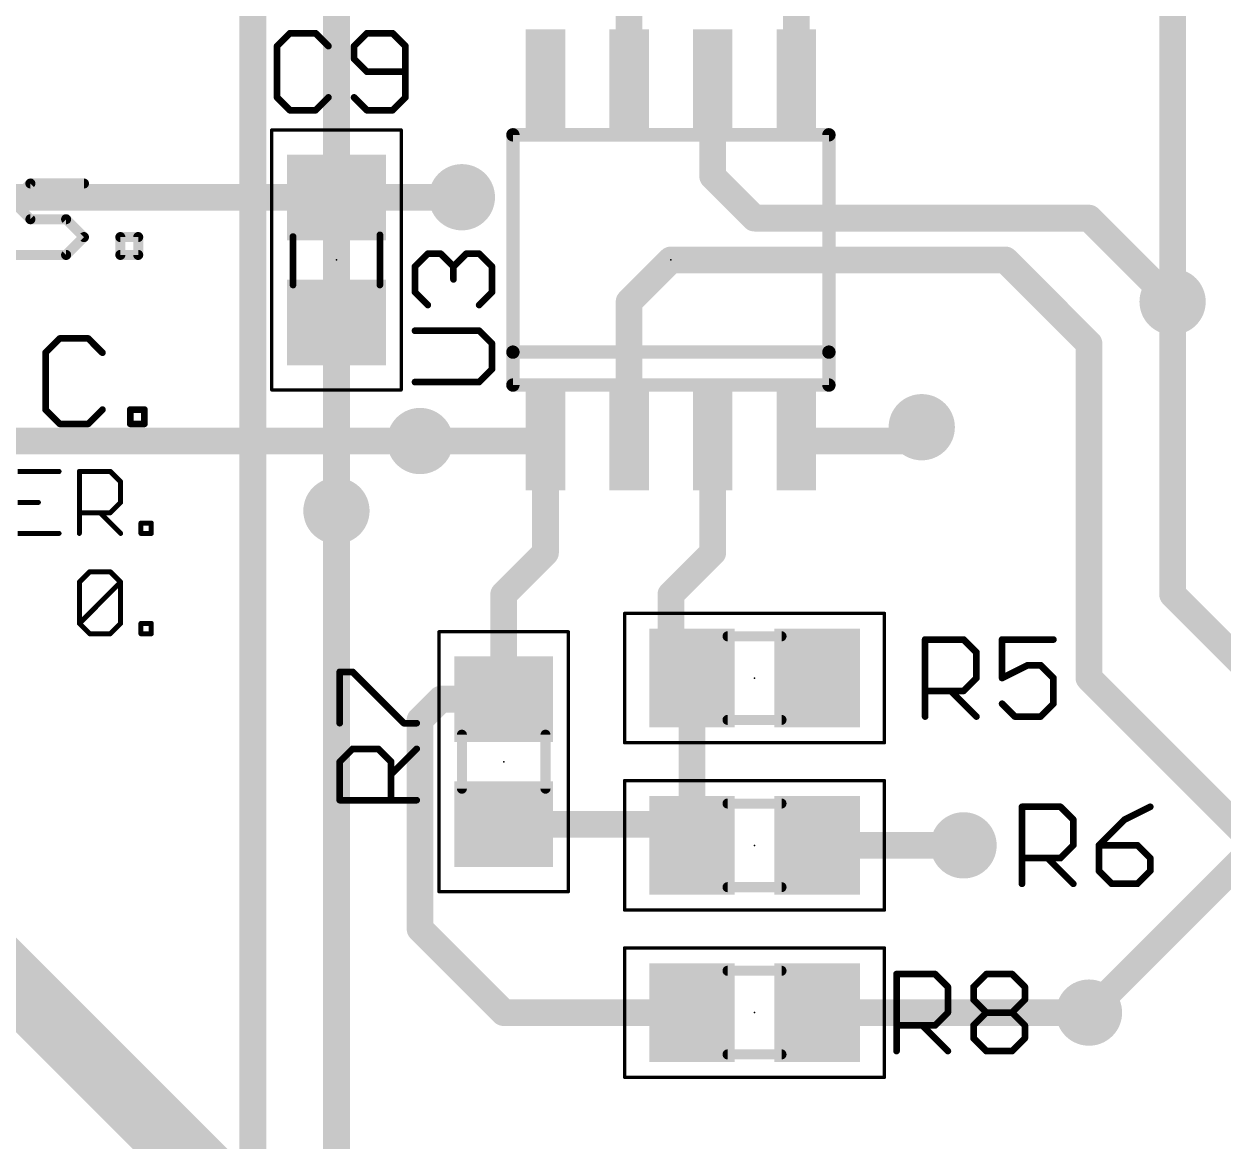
# Model space of a CAD drawing. Extents: x -0.01 to 2.71, y -0.01 to 2.3.
# Drawn here: x 1.613 to 2.33, y 0.523 to 1.191 of the extents above; entities that cross this region are included whole.
import ezdxf

# ---------------------------------------------------------------- set-up
doc = ezdxf.new("R2010")
doc.units = 0
for name, color, linetype in [('1', 22, 'CONTINUOUS'), ('16', 175, 'CONTINUOUS'), ('18', 82, 'CONTINUOUS'), ('21', 253, 'CONTINUOUS'), ('23', 7, 'CONTINUOUS'), ('25', 253, 'CONTINUOUS'), ('39', 22, 'CONTINUOUS'), ('51', 253, 'CONTINUOUS')]:
    doc.layers.add(name, color=color, linetype=linetype)

# ---------------------------------------------------------------- blocks, each defined once
blk = doc.blocks.new('RECT')
blk.add_solid([(-0.5, -0.5), (0.5, -0.5), (-0.5, 0.5), (0.5, 0.5)])
blk = doc.blocks.new('ROUNDV')
at = {"const_width": 0.5}
blk.add_lwpolyline([(0, -0.25, 1), (0, 0.25, 1), (0, -0.25)], format="xyb", dxfattribs=at)

msp = doc.modelspace()

# ---------------------------------------------------------------- linework, layer by layer
at = {"layer": '1', "const_width": 0.016}
for points in [[(1.75, 0.5), (1.75, 2.25)], [(1.8, 2.25), (1.8, 0.5)], [(1.975, 1.225), (1.975, 1.158268)], [(2.075, 1.225), (2.075, 1.158268)], [(2.025, 1.1), (2.025, 1.158268)], [(2.05, 1.075), (2.025, 1.1)], [(2.25, 1.075), (2.05, 1.075)], [(2.3, 1.025), (2.25, 1.075)], [(2, 1.05), (1.975, 1.025)], [(2.2, 1.05), (2, 1.05)], [(2.25, 1), (2.2, 1.05)], [(1.975, 1.025), (1.975, 0.941732)], [(2.3, 0.85), (2.3, 1.025)], [(1.8, 0.9), (1.8, 1.012598)], [(2.25, 0.8), (2.25, 1)], [(1.925, 0.941732), (1.925, 0.95)], [(2.15, 0.95), (2.141732, 0.941732)], [(1.85, 0.941732), (1.925, 0.941732)], [(1.925, 0.875), (1.925, 0.941732)], [(2.025, 0.875), (2.025, 0.941732)], [(2.141732, 0.941732), (2.075, 0.941732)], [(1.9, 0.85), (1.925, 0.875)], [(2, 0.85), (2.025, 0.875)], [(1.9, 0.787402), (1.9, 0.85)], [(2, 0.812598), (2, 0.85)], [(2.35, 0.8), (2.3, 0.85)], [(2.012598, 0.8), (2, 0.812598)], [(2.012598, 0.8), (2.012598, 0.7)], [(2.35, 0.7), (2.25, 0.8)], [(1.85, 0.775), (1.862402, 0.787402)], [(1.862402, 0.787402), (1.9, 0.787402)], [(1.85, 0.65), (1.85, 0.775)], [(2, 0.712598), (1.9, 0.712598)], [(2.012598, 0.7), (2, 0.712598)], [(2.175, 0.7), (2.087402, 0.7)], [(1.9, 0.6), (1.85, 0.65)], [(2.012598, 0.6), (1.9, 0.6)], [(2.087402, 0.6), (2.25, 0.6)]]:
    msp.add_lwpolyline(points, dxfattribs=at)
at = {"layer": '1', "const_width": 0.008}
for points in [[(1.971, 1.158268, 1), (1.979, 1.158268)], [(2.029, 1.158268, 1), (2.021, 1.158268)], [(2.071, 1.158268, 1), (2.079, 1.158268)], [(2.027828, 1.102828, 1), (2.022172, 1.097172)], [(2.021, 1.1, 1), (2.029, 1.1)], [(2.05, 1.079, 1), (2.05, 1.071)], [(2.252828, 1.077828, 1), (2.247172, 1.072172)], [(2.25, 1.071, 1), (2.25, 1.079)], [(2.047172, 1.072172, 1), (2.052828, 1.077828)], [(2, 1.054, 1), (2, 1.046)], [(2.002828, 1.047172, 1), (1.997172, 1.052828)], [(2.202828, 1.052828, 1), (2.197172, 1.047172)], [(2.2, 1.046, 1), (2.2, 1.054)], [(1.979, 1.025, 1), (1.971, 1.025)], [(2.304, 1.025, 1), (2.296, 1.025)], [(1.972172, 1.027828, 1), (1.977828, 1.022172)], [(2.297172, 1.022172, 1), (2.302828, 1.027828)], [(1.804, 1.012598, 1), (1.796, 1.012598)], [(2.254, 1, 1), (2.246, 1)], [(2.247172, 0.997172, 1), (2.252828, 1.002828)], [(1.929, 0.95, 1), (1.921, 0.95)], [(2.152828, 0.947172, 1), (2.147172, 0.952828)], [(1.85, 0.945732, 1), (1.85, 0.937732)], [(1.929, 0.941732, 1), (1.921, 0.941732)], [(1.925, 0.937732, 1), (1.925, 0.945732)], [(2.029, 0.941732, 1), (2.021, 0.941732)], [(2.075, 0.945732, 1), (2.075, 0.937732)], [(2.138904, 0.944561, 1), (2.144561, 0.938904)], [(2.141732, 0.937732, 1), (2.141732, 0.945732)], [(1.921, 0.941732, 1), (1.929, 0.941732)], [(1.971, 0.941732, 1), (1.979, 0.941732)], [(1.796, 0.9, 1), (1.804, 0.9)], [(1.927828, 0.872172, 1), (1.922172, 0.877828)], [(2.027828, 0.872172, 1), (2.022172, 0.877828)], [(1.921, 0.875, 1), (1.929, 0.875)], [(2.021, 0.875, 1), (2.029, 0.875)], [(1.904, 0.85, 1), (1.896, 0.85)], [(1.897172, 0.852828, 1), (1.902828, 0.847172)], [(2.004, 0.85, 1), (1.996, 0.85)], [(1.997172, 0.852828, 1), (2.002828, 0.847172)], [(2.296, 0.85, 1), (2.304, 0.85)], [(2.302828, 0.852828, 1), (2.297172, 0.847172)], [(2.002828, 0.815427, 1), (1.997172, 0.80977)], [(1.996, 0.812598, 1), (2.004, 0.812598)], [(2.016598, 0.8, 1), (2.008598, 0.8)], [(2.00977, 0.797172, 1), (2.015427, 0.802828)], [(2.246, 0.8, 1), (2.254, 0.8)], [(2.252828, 0.802828, 1), (2.247172, 0.797172)], [(1.862402, 0.791402, 1), (1.862402, 0.783402)], [(1.86523, 0.784573, 1), (1.859573, 0.79023)], [(1.896, 0.787402, 1), (1.904, 0.787402)], [(1.9, 0.783402, 1), (1.9, 0.791402)], [(1.854, 0.775, 1), (1.846, 0.775)], [(1.847172, 0.777828, 1), (1.852828, 0.772172)], [(1.9, 0.716598, 1), (1.9, 0.708598)], [(2.002828, 0.715427, 1), (1.997172, 0.70977)], [(2, 0.708598, 1), (2, 0.716598)], [(2.008598, 0.7, 1), (2.016598, 0.7)], [(2.00977, 0.697172, 1), (2.015427, 0.702828)], [(2.087402, 0.704, 1), (2.087402, 0.696)], [(2.175, 0.696, 1), (2.175, 0.704)], [(1.846, 0.65, 1), (1.854, 0.65)], [(1.852828, 0.652828, 1), (1.847172, 0.647172)], [(1.9, 0.604, 1), (1.9, 0.596)], [(1.897172, 0.597172, 1), (1.902828, 0.602828)], [(2.012598, 0.596, 1), (2.012598, 0.604)], [(2.087402, 0.604, 1), (2.087402, 0.596)], [(2.25, 0.596, 1), (2.25, 0.604)]]:
    msp.add_lwpolyline(points, format="xyb", dxfattribs=at)
at = {"layer": '16'}
for points, const_width in [([(2.3, 1.45), (2.3, 1.025)], 0.016), ([(0.6, 1.0875), (1.875, 1.0875)], 0.016), ([(0.658268, 0.941732), (1.85, 0.941732)], 0.016), ([(1.5, 0.725), (1.775, 0.45)], 0.04), ([(2.25, 0.6), (2.35, 0.7)], 0.016)]:
    msp.add_lwpolyline(points, dxfattribs=dict(at, const_width=const_width))
at = {"layer": '16', "const_width": 0.008}
for points in [[(1.875, 1.0835, 1), (1.875, 1.0915)], [(2.296, 1.025, 1), (2.304, 1.025)], [(1.85, 0.937732, 1), (1.85, 0.945732)], [(2.247172, 0.602828, 1), (2.252828, 0.597172)]]:
    msp.add_lwpolyline(points, format="xyb", dxfattribs=at)
at = {"layer": '21', "const_width": 0.008}
for points in [[(1.905512, 0.994882), (1.905512, 1.124803)], [(2.094488, 1.124803), (2.094488, 0.994882)], [(1.905512, 0.975197), (1.905512, 0.994882)], [(2.094488, 0.994882), (1.905512, 0.994882)], [(2.094488, 0.994882), (2.094488, 0.975197)]]:
    msp.add_lwpolyline(points, dxfattribs=at)
at = {"layer": '21', "const_width": 0.004}
for points in [[(1.907512, 1.124803, 1), (1.903512, 1.124803)], [(2.096488, 1.124803, 1), (2.092488, 1.124803)], [(1.907512, 0.994882, 1), (1.903512, 0.994882)], [(1.905512, 0.996882, 1), (1.905512, 0.992882)], [(1.903512, 0.994882, 1), (1.907512, 0.994882)], [(2.096488, 0.994882, 1), (2.092488, 0.994882)], [(2.092488, 0.994882, 1), (2.096488, 0.994882)], [(2.094488, 0.992882, 1), (2.094488, 0.996882)], [(1.903512, 0.975197, 1), (1.907512, 0.975197)], [(2.092488, 0.975197, 1), (2.096488, 0.975197)]]:
    msp.add_lwpolyline(points, format="xyb", dxfattribs=at)
at = {"layer": '23'}
for p in [(1.8, 1.05), (2, 1.05), (2.05, 0.8), (1.9, 0.75), (2.05, 0.7), (2.05, 0.6)]:
    msp.add_point(p, dxfattribs=at)
at = {"layer": '25', "const_width": 0.004}
for points in [[(1.772173, 1.185539), (1.7645, 1.177866)], [(1.78752, 1.185539), (1.772173, 1.185539)], [(1.795193, 1.177866), (1.78752, 1.185539)], [(1.818212, 1.185539), (1.810539, 1.177866)], [(1.833559, 1.185539), (1.818212, 1.185539)], [(1.841232, 1.177866), (1.833559, 1.185539)], [(1.7645, 1.177866), (1.7645, 1.147173)], [(1.810539, 1.177866), (1.810539, 1.170193)], [(1.841232, 1.147173), (1.841232, 1.177866)], [(1.810539, 1.170193), (1.818212, 1.16252)], [(1.818212, 1.16252), (1.841232, 1.16252)], [(1.7645, 1.147173), (1.772173, 1.1395)], [(1.78752, 1.1395), (1.795193, 1.147173)], [(1.810539, 1.147173), (1.818212, 1.1395)], [(1.833559, 1.1395), (1.841232, 1.147173)], [(1.772173, 1.1395), (1.78752, 1.1395)], [(1.818212, 1.1395), (1.833559, 1.1395)], [(1.846961, 1.046059), (1.854634, 1.053732)], [(1.854634, 1.053732), (1.862307, 1.053732)], [(1.862307, 1.053732), (1.86998, 1.046059)], [(1.86998, 1.046059), (1.877654, 1.053732)], [(1.877654, 1.053732), (1.885327, 1.053732)], [(1.885327, 1.053732), (1.893, 1.046059)], [(1.846961, 1.030712), (1.846961, 1.046059)], [(1.86998, 1.046059), (1.86998, 1.038386)], [(1.893, 1.046059), (1.893, 1.030712)], [(1.854634, 1.023039), (1.846961, 1.030712)], [(1.893, 1.030712), (1.885327, 1.023039)], [(1.885327, 1.007693), (1.846961, 1.007693)], [(1.893, 1.00002), (1.885327, 1.007693)], [(1.893, 0.984673), (1.893, 1.00002)], [(1.885327, 0.977), (1.893, 0.984673)], [(1.846961, 0.977), (1.885327, 0.977)], [(2.152, 0.777), (2.152, 0.823039)], [(2.152, 0.823039), (2.17502, 0.823039)], [(2.17502, 0.823039), (2.182693, 0.815366)], [(2.228732, 0.823039), (2.198039, 0.823039)], [(2.198039, 0.823039), (2.198039, 0.80002)], [(2.182693, 0.815366), (2.182693, 0.80002)], [(1.801961, 0.773039), (1.801961, 0.803732)], [(1.801961, 0.803732), (1.809634, 0.803732)], [(1.809634, 0.803732), (1.840327, 0.773039)], [(2.198039, 0.80002), (2.213386, 0.807693)], [(2.213386, 0.807693), (2.221059, 0.807693)], [(2.221059, 0.807693), (2.228732, 0.80002)], [(2.182693, 0.80002), (2.17502, 0.792346)], [(2.228732, 0.80002), (2.228732, 0.784673)], [(2.17502, 0.792346), (2.152, 0.792346)], [(2.167346, 0.792346), (2.182693, 0.777)], [(2.205712, 0.777), (2.198039, 0.784673)], [(2.228732, 0.784673), (2.221059, 0.777)], [(1.840327, 0.773039), (1.848, 0.773039)], [(2.221059, 0.777), (2.205712, 0.777)], [(1.801961, 0.75002), (1.809634, 0.757693)], [(1.809634, 0.757693), (1.82498, 0.757693)], [(1.82498, 0.757693), (1.832654, 0.75002)], [(1.832654, 0.742346), (1.848, 0.757693)], [(1.801961, 0.727), (1.801961, 0.75002)], [(1.832654, 0.75002), (1.832654, 0.727)], [(1.848, 0.727), (1.801961, 0.727)], [(2.209921, 0.677), (2.209921, 0.723039)], [(2.209921, 0.723039), (2.232941, 0.723039)], [(2.232941, 0.723039), (2.240614, 0.715366)], [(2.286653, 0.723039), (2.271307, 0.715366)], [(2.240614, 0.715366), (2.240614, 0.70002)], [(2.271307, 0.715366), (2.255961, 0.70002)], [(2.240614, 0.70002), (2.232941, 0.692346)], [(2.255961, 0.70002), (2.255961, 0.684673)], [(2.27898, 0.70002), (2.255961, 0.70002)], [(2.286653, 0.692346), (2.27898, 0.70002)], [(2.232941, 0.692346), (2.209921, 0.692346)], [(2.225268, 0.692346), (2.240614, 0.677)], [(2.286653, 0.684673), (2.286653, 0.692346)], [(2.255961, 0.684673), (2.263634, 0.677)], [(2.27898, 0.677), (2.286653, 0.684673)], [(2.263634, 0.677), (2.27898, 0.677)], [(2.134921, 0.577), (2.134921, 0.623039)], [(2.134921, 0.623039), (2.157941, 0.623039)], [(2.157941, 0.623039), (2.165614, 0.615366)], [(2.180961, 0.615366), (2.188634, 0.623039)], [(2.188634, 0.623039), (2.20398, 0.623039)], [(2.20398, 0.623039), (2.211653, 0.615366)], [(2.165614, 0.615366), (2.165614, 0.60002)], [(2.180961, 0.607693), (2.180961, 0.615366)], [(2.211653, 0.615366), (2.211653, 0.607693)], [(2.188634, 0.60002), (2.180961, 0.607693)], [(2.211653, 0.607693), (2.20398, 0.60002)], [(2.165614, 0.60002), (2.157941, 0.592346)], [(2.180961, 0.592346), (2.188634, 0.60002)], [(2.188634, 0.60002), (2.20398, 0.60002)], [(2.20398, 0.60002), (2.211653, 0.592346)], [(2.157941, 0.592346), (2.134921, 0.592346)], [(2.150268, 0.592346), (2.165614, 0.577)], [(2.180961, 0.584673), (2.180961, 0.592346)], [(2.211653, 0.592346), (2.211653, 0.584673)], [(2.188634, 0.577), (2.180961, 0.584673)], [(2.211653, 0.584673), (2.20398, 0.577)], [(2.20398, 0.577), (2.188634, 0.577)]]:
    msp.add_lwpolyline(points, dxfattribs=at)
at = {"layer": '25', "const_width": 0.002}
for points in [[(1.772173, 1.186539, 1), (1.772173, 1.184539)], [(1.77288, 1.184832, 1), (1.771466, 1.186246)], [(1.788227, 1.186246, 1), (1.786812, 1.184832)], [(1.78752, 1.184539, 1), (1.78752, 1.186539)], [(1.818212, 1.186539, 1), (1.818212, 1.184539)], [(1.818919, 1.184832, 1), (1.817505, 1.186246)], [(1.834266, 1.186246, 1), (1.832852, 1.184832)], [(1.833559, 1.184539, 1), (1.833559, 1.186539)], [(1.7655, 1.177866, 1), (1.7635, 1.177866)], [(1.763793, 1.178573, 1), (1.765207, 1.177159)], [(1.794486, 1.177159, 1), (1.7959, 1.178573)], [(1.811539, 1.177866, 1), (1.809539, 1.177866)], [(1.809832, 1.178573, 1), (1.811246, 1.177159)], [(1.842232, 1.177866, 1), (1.840232, 1.177866)], [(1.840525, 1.177159, 1), (1.841939, 1.178573)], [(1.811246, 1.1709, 1), (1.809832, 1.169486)], [(1.809539, 1.170193, 1), (1.811539, 1.170193)], [(1.818212, 1.16352, 1), (1.818212, 1.16152)], [(1.817505, 1.161812, 1), (1.818919, 1.163227)], [(1.841232, 1.16152, 1), (1.841232, 1.16352)], [(1.765207, 1.14788, 1), (1.763793, 1.146466)], [(1.7635, 1.147173, 1), (1.7655, 1.147173)], [(1.7959, 1.146466, 1), (1.794486, 1.14788)], [(1.811246, 1.14788, 1), (1.809832, 1.146466)], [(1.840232, 1.147173, 1), (1.842232, 1.147173)], [(1.841939, 1.146466, 1), (1.840525, 1.14788)], [(1.772173, 1.1405, 1), (1.772173, 1.1385)], [(1.771466, 1.138793, 1), (1.77288, 1.140207)], [(1.786812, 1.140207, 1), (1.788227, 1.138793)], [(1.78752, 1.1385, 1), (1.78752, 1.1405)], [(1.818212, 1.1405, 1), (1.818212, 1.1385)], [(1.817505, 1.138793, 1), (1.818919, 1.140207)], [(1.832852, 1.140207, 1), (1.834266, 1.138793)], [(1.833559, 1.1385, 1), (1.833559, 1.1405)], [(1.854634, 1.054732, 1), (1.854634, 1.052732)], [(1.855341, 1.053025, 1), (1.853927, 1.054439)], [(1.863014, 1.054439, 1), (1.8616, 1.053025)], [(1.862307, 1.052732, 1), (1.862307, 1.054732)], [(1.877654, 1.054732, 1), (1.877654, 1.052732)], [(1.878361, 1.053025, 1), (1.876947, 1.054439)], [(1.886034, 1.054439, 1), (1.88462, 1.053025)], [(1.885327, 1.052732, 1), (1.885327, 1.054732)], [(1.847961, 1.046059, 1), (1.845961, 1.046059)], [(1.846254, 1.046766, 1), (1.847668, 1.045352)], [(1.87098, 1.046059, 1), (1.86898, 1.046059)], [(1.869273, 1.046766, 1), (1.870688, 1.045352)], [(1.869273, 1.045352, 1), (1.870688, 1.046766)], [(1.894, 1.046059, 1), (1.892, 1.046059)], [(1.892293, 1.045352, 1), (1.893707, 1.046766)], [(1.847668, 1.031419, 1), (1.846254, 1.030005)], [(1.86898, 1.038386, 1), (1.87098, 1.038386)], [(1.893707, 1.030005, 1), (1.892293, 1.031419)], [(1.845961, 1.030712, 1), (1.847961, 1.030712)], [(1.892, 1.030712, 1), (1.894, 1.030712)], [(1.853927, 1.022332, 1), (1.855341, 1.023746)], [(1.88462, 1.023746, 1), (1.886034, 1.022332)], [(1.846961, 1.008693, 1), (1.846961, 1.006693)], [(1.886034, 1.0084, 1), (1.88462, 1.006986)], [(1.885327, 1.006693, 1), (1.885327, 1.008693)], [(1.894, 1.00002, 1), (1.892, 1.00002)], [(1.892293, 0.999312, 1), (1.893707, 1.000727)], [(1.892, 0.984673, 1), (1.894, 0.984673)], [(1.893707, 0.983966, 1), (1.892293, 0.98538)], [(1.846961, 0.978, 1), (1.846961, 0.976)], [(1.88462, 0.977707, 1), (1.886034, 0.976293)], [(1.885327, 0.976, 1), (1.885327, 0.978)], [(2.153, 0.823039, 1), (2.151, 0.823039)], [(2.152, 0.824039, 1), (2.152, 0.822039)], [(2.175727, 0.823746, 1), (2.174312, 0.822332)], [(2.17502, 0.822039, 1), (2.17502, 0.824039)], [(2.198039, 0.824039, 1), (2.198039, 0.822039)], [(2.199039, 0.823039, 1), (2.197039, 0.823039)], [(2.228732, 0.822039, 1), (2.228732, 0.824039)], [(2.183693, 0.815366, 1), (2.181693, 0.815366)], [(2.181986, 0.814659, 1), (2.1834, 0.816073)], [(1.802961, 0.803732, 1), (1.800961, 0.803732)], [(1.801961, 0.804732, 1), (1.801961, 0.802732)], [(1.810341, 0.804439, 1), (1.808927, 0.803025)], [(1.809634, 0.802732, 1), (1.809634, 0.804732)], [(2.213386, 0.808693, 1), (2.213386, 0.806693)], [(2.213833, 0.806798, 1), (2.212938, 0.808587)], [(2.221766, 0.8084, 1), (2.220352, 0.806986)], [(2.221059, 0.806693, 1), (2.221059, 0.808693)], [(2.181693, 0.80002, 1), (2.183693, 0.80002)], [(2.1834, 0.799312, 1), (2.181986, 0.800727)], [(2.197592, 0.800914, 1), (2.198486, 0.799125)], [(2.197039, 0.80002, 1), (2.199039, 0.80002)], [(2.229732, 0.80002, 1), (2.227732, 0.80002)], [(2.228025, 0.799312, 1), (2.229439, 0.800727)], [(2.152, 0.793346, 1), (2.152, 0.791346)], [(2.168053, 0.793053, 1), (2.166639, 0.791639)], [(2.174312, 0.793053, 1), (2.175727, 0.791639)], [(2.17502, 0.791346, 1), (2.17502, 0.793346)], [(2.198746, 0.78538, 1), (2.197332, 0.783966)], [(2.227732, 0.784673, 1), (2.229732, 0.784673)], [(2.229439, 0.783966, 1), (2.228025, 0.78538)], [(1.840327, 0.774039, 1), (1.840327, 0.772039)], [(1.83962, 0.772332, 1), (1.841034, 0.773746)], [(1.848, 0.772039, 1), (1.848, 0.774039)], [(2.151, 0.777, 1), (2.153, 0.777)], [(2.181986, 0.776293, 1), (2.1834, 0.777707)], [(2.205712, 0.778, 1), (2.205712, 0.776)], [(2.205005, 0.776293, 1), (2.206419, 0.777707)], [(2.220352, 0.777707, 1), (2.221766, 0.776293)], [(2.221059, 0.776, 1), (2.221059, 0.778)], [(1.800961, 0.773039, 1), (1.802961, 0.773039)], [(1.809634, 0.758693, 1), (1.809634, 0.756693)], [(1.810341, 0.756986, 1), (1.808927, 0.7584)], [(1.825688, 0.7584, 1), (1.824273, 0.756986)], [(1.82498, 0.756693, 1), (1.82498, 0.758693)], [(1.848707, 0.756986, 1), (1.847293, 0.7584)], [(1.802961, 0.75002, 1), (1.800961, 0.75002)], [(1.801254, 0.750727, 1), (1.802668, 0.749312)], [(1.833654, 0.75002, 1), (1.831654, 0.75002)], [(1.831947, 0.749312, 1), (1.833361, 0.750727)], [(1.831947, 0.743053, 1), (1.833361, 0.741639)], [(1.801961, 0.728, 1), (1.801961, 0.726)], [(1.800961, 0.727, 1), (1.802961, 0.727)], [(1.831654, 0.727, 1), (1.833654, 0.727)], [(1.848, 0.726, 1), (1.848, 0.728)], [(2.210921, 0.723039, 1), (2.208921, 0.723039)], [(2.209921, 0.724039, 1), (2.209921, 0.722039)], [(2.233648, 0.723746, 1), (2.232234, 0.722332)], [(2.232941, 0.722039, 1), (2.232941, 0.724039)], [(2.287101, 0.722145, 1), (2.286206, 0.723934)], [(2.241614, 0.715366, 1), (2.239614, 0.715366)], [(2.239907, 0.714659, 1), (2.241321, 0.716073)], [(2.27086, 0.71626, 1), (2.271754, 0.714472)], [(2.272014, 0.714659, 1), (2.2706, 0.716073)], [(2.239614, 0.70002, 1), (2.241614, 0.70002)], [(2.241321, 0.699312, 1), (2.239907, 0.700727)], [(2.256961, 0.70002, 1), (2.254961, 0.70002)], [(2.255961, 0.70102, 1), (2.255961, 0.69902)], [(2.255254, 0.700727, 1), (2.256668, 0.699312)], [(2.279687, 0.700727, 1), (2.278273, 0.699312)], [(2.27898, 0.69902, 1), (2.27898, 0.70102)], [(2.209921, 0.693346, 1), (2.209921, 0.691346)], [(2.225975, 0.693053, 1), (2.224561, 0.691639)], [(2.232234, 0.693053, 1), (2.233648, 0.691639)], [(2.232941, 0.691346, 1), (2.232941, 0.693346)], [(2.287653, 0.692346, 1), (2.285653, 0.692346)], [(2.285946, 0.691639, 1), (2.287361, 0.693053)], [(2.256668, 0.68538, 1), (2.255254, 0.683966)], [(2.254961, 0.684673, 1), (2.256961, 0.684673)], [(2.285653, 0.684673, 1), (2.287653, 0.684673)], [(2.287361, 0.683966, 1), (2.285946, 0.68538)], [(2.208921, 0.677, 1), (2.210921, 0.677)], [(2.239907, 0.676293, 1), (2.241321, 0.677707)], [(2.263634, 0.678, 1), (2.263634, 0.676)], [(2.262927, 0.676293, 1), (2.264341, 0.677707)], [(2.278273, 0.677707, 1), (2.279687, 0.676293)], [(2.27898, 0.676, 1), (2.27898, 0.678)], [(2.135921, 0.623039, 1), (2.133921, 0.623039)], [(2.134921, 0.624039, 1), (2.134921, 0.622039)], [(2.158648, 0.623746, 1), (2.157234, 0.622332)], [(2.157941, 0.622039, 1), (2.157941, 0.624039)], [(2.188634, 0.624039, 1), (2.188634, 0.622039)], [(2.189341, 0.622332, 1), (2.187927, 0.623746)], [(2.204687, 0.623746, 1), (2.203273, 0.622332)], [(2.20398, 0.622039, 1), (2.20398, 0.624039)], [(2.166614, 0.615366, 1), (2.164614, 0.615366)], [(2.164907, 0.614659, 1), (2.166321, 0.616073)], [(2.181961, 0.615366, 1), (2.179961, 0.615366)], [(2.180254, 0.616073, 1), (2.181668, 0.614659)], [(2.212653, 0.615366, 1), (2.210653, 0.615366)], [(2.210946, 0.614659, 1), (2.212361, 0.616073)], [(2.181668, 0.6084, 1), (2.180254, 0.606986)], [(2.212361, 0.606986, 1), (2.210946, 0.6084)], [(2.179961, 0.607693, 1), (2.181961, 0.607693)], [(2.210653, 0.607693, 1), (2.212653, 0.607693)], [(2.164614, 0.60002, 1), (2.166614, 0.60002)], [(2.166321, 0.599312, 1), (2.164907, 0.600727)], [(2.188634, 0.60102, 1), (2.188634, 0.59902)], [(2.189341, 0.599312, 1), (2.187927, 0.600727)], [(2.187927, 0.599312, 1), (2.189341, 0.600727)], [(2.204687, 0.600727, 1), (2.203273, 0.599312)], [(2.203273, 0.600727, 1), (2.204687, 0.599312)], [(2.20398, 0.59902, 1), (2.20398, 0.60102)], [(2.134921, 0.593346, 1), (2.134921, 0.591346)], [(2.150975, 0.593053, 1), (2.149561, 0.591639)], [(2.157234, 0.593053, 1), (2.158648, 0.591639)], [(2.157941, 0.591346, 1), (2.157941, 0.593346)], [(2.181961, 0.592346, 1), (2.179961, 0.592346)], [(2.180254, 0.593053, 1), (2.181668, 0.591639)], [(2.212653, 0.592346, 1), (2.210653, 0.592346)], [(2.210946, 0.591639, 1), (2.212361, 0.593053)], [(2.181668, 0.58538, 1), (2.180254, 0.583966)], [(2.179961, 0.584673, 1), (2.181961, 0.584673)], [(2.210653, 0.584673, 1), (2.212653, 0.584673)], [(2.212361, 0.583966, 1), (2.210946, 0.58538)], [(2.133921, 0.577, 1), (2.135921, 0.577)], [(2.164907, 0.576293, 1), (2.166321, 0.577707)], [(2.188634, 0.578, 1), (2.188634, 0.576)], [(2.187927, 0.576293, 1), (2.189341, 0.577707)], [(2.203273, 0.577707, 1), (2.204687, 0.576293)], [(2.20398, 0.576, 1), (2.20398, 0.578)]]:
    msp.add_lwpolyline(points, format="xyb", dxfattribs=at)
at = {"layer": '39', "const_width": 0.002}
for points in [[(1.761299, 0.972323), (1.761299, 1.127677)], [(1.761299, 1.127677), (1.838701, 1.127677)], [(1.838701, 1.127677), (1.838701, 0.972323)], [(1.838701, 0.972323), (1.761299, 0.972323)], [(1.972323, 0.838701), (2.127677, 0.838701)], [(1.972323, 0.761299), (1.972323, 0.838701)], [(2.127677, 0.838701), (2.127677, 0.761299)], [(1.861299, 0.672323), (1.861299, 0.827677)], [(1.861299, 0.827677), (1.938701, 0.827677)], [(1.938701, 0.827677), (1.938701, 0.672323)], [(2.127677, 0.761299), (1.972323, 0.761299)], [(1.972323, 0.661299), (1.972323, 0.738701)], [(1.972323, 0.738701), (2.127677, 0.738701)], [(2.127677, 0.738701), (2.127677, 0.661299)], [(1.938701, 0.672323), (1.861299, 0.672323)], [(2.127677, 0.661299), (1.972323, 0.661299)], [(1.972323, 0.561299), (1.972323, 0.638701)], [(1.972323, 0.638701), (2.127677, 0.638701)], [(2.127677, 0.638701), (2.127677, 0.561299)], [(2.127677, 0.561299), (1.972323, 0.561299)]]:
    msp.add_lwpolyline(points, dxfattribs=at)
at = {"layer": '39', "const_width": 0.001}
for points in [[(1.761799, 1.127677, 1), (1.760799, 1.127677)], [(1.761299, 1.128177, 1), (1.761299, 1.127177)], [(1.839201, 1.127677, 1), (1.838201, 1.127677)], [(1.838701, 1.127177, 1), (1.838701, 1.128177)], [(1.761299, 0.972823, 1), (1.761299, 0.971823)], [(1.760799, 0.972323, 1), (1.761799, 0.972323)], [(1.838201, 0.972323, 1), (1.839201, 0.972323)], [(1.838701, 0.971823, 1), (1.838701, 0.972823)], [(1.972323, 0.839201, 1), (1.972323, 0.838201)], [(1.972823, 0.838701, 1), (1.971823, 0.838701)], [(2.128177, 0.838701, 1), (2.127177, 0.838701)], [(2.127677, 0.838201, 1), (2.127677, 0.839201)], [(1.861799, 0.827677, 1), (1.860799, 0.827677)], [(1.861299, 0.828177, 1), (1.861299, 0.827177)], [(1.939201, 0.827677, 1), (1.938201, 0.827677)], [(1.938701, 0.827177, 1), (1.938701, 0.828177)], [(1.972323, 0.761799, 1), (1.972323, 0.760799)], [(1.971823, 0.761299, 1), (1.972823, 0.761299)], [(2.127177, 0.761299, 1), (2.128177, 0.761299)], [(2.127677, 0.760799, 1), (2.127677, 0.761799)], [(1.972823, 0.738701, 1), (1.971823, 0.738701)], [(1.972323, 0.739201, 1), (1.972323, 0.738201)], [(2.128177, 0.738701, 1), (2.127177, 0.738701)], [(2.127677, 0.738201, 1), (2.127677, 0.739201)], [(1.861299, 0.672823, 1), (1.861299, 0.671823)], [(1.860799, 0.672323, 1), (1.861799, 0.672323)], [(1.938201, 0.672323, 1), (1.939201, 0.672323)], [(1.938701, 0.671823, 1), (1.938701, 0.672823)], [(1.972323, 0.661799, 1), (1.972323, 0.660799)], [(1.971823, 0.661299, 1), (1.972823, 0.661299)], [(2.127177, 0.661299, 1), (2.128177, 0.661299)], [(2.127677, 0.660799, 1), (2.127677, 0.661799)], [(1.972823, 0.638701, 1), (1.971823, 0.638701)], [(1.972323, 0.639201, 1), (1.972323, 0.638201)], [(2.128177, 0.638701, 1), (2.127177, 0.638701)], [(2.127677, 0.638201, 1), (2.127677, 0.639201)], [(1.972323, 0.561799, 1), (1.972323, 0.560799)], [(1.971823, 0.561299, 1), (1.972823, 0.561299)], [(2.127177, 0.561299, 1), (2.128177, 0.561299)], [(2.127677, 0.560799, 1), (2.127677, 0.561799)]]:
    msp.add_lwpolyline(points, format="xyb", dxfattribs=at)
at = {"layer": '51'}
for points, const_width in [([(1.905512, 1.124803), (2.094488, 1.124803)], 0.008), ([(1.606316, 1.085027), (1.616991, 1.095703)], 0.006), ([(1.616991, 1.095703), (1.649019, 1.095703)], 0.006), ([(1.616991, 1.074352), (1.606316, 1.085027)], 0.006), ([(1.638343, 1.074352), (1.616991, 1.074352)], 0.006), ([(1.649019, 1.063676), (1.638343, 1.074352)], 0.006), ([(1.638343, 1.053), (1.649019, 1.063676)], 0.006), ([(1.670771, 1.053), (1.670771, 1.063676)], 0.006), ([(1.670771, 1.063676), (1.681446, 1.063676)], 0.006), ([(1.681446, 1.063676), (1.681446, 1.053)], 0.006), ([(1.774016, 1.064016), (1.774016, 1.035)], 0.004), ([(1.825984, 1.065), (1.825984, 1.035)], 0.004), ([(1.606316, 1.053), (1.638343, 1.053)], 0.006), ([(1.681446, 1.053), (1.670771, 1.053)], 0.006), ([(1.634542, 1.003044), (1.626035, 0.994536)], 0.004), ([(1.651557, 1.003044), (1.634542, 1.003044)], 0.004), ([(1.660064, 0.994536), (1.651557, 1.003044)], 0.004), ([(1.626035, 0.994536), (1.626035, 0.960507)], 0.004), ([(2.094488, 0.975197), (1.905512, 0.975197)], 0.008), ([(1.626035, 0.960507), (1.634542, 0.952)], 0.004), ([(1.651557, 0.952), (1.660064, 0.960507)], 0.004), ([(1.676678, 0.952), (1.676678, 0.960507)], 0.004), ([(1.676678, 0.960507), (1.685185, 0.960507)], 0.004), ([(1.685185, 0.960507), (1.685185, 0.952)], 0.004), ([(1.634542, 0.952), (1.651557, 0.952)], 0.004), ([(1.685185, 0.952), (1.676678, 0.952)], 0.004), ([(1.634108, 0.923532), (1.609421, 0.923532)], 0.003), ([(1.646252, 0.8865), (1.646252, 0.923532)], 0.003), ([(1.646252, 0.923532), (1.664768, 0.923532)], 0.003), ([(1.664768, 0.923532), (1.67094, 0.91736)], 0.003), ([(1.67094, 0.91736), (1.67094, 0.905016)], 0.003), ([(1.609421, 0.905016), (1.621764, 0.905016)], 0.003), ([(1.67094, 0.905016), (1.664768, 0.898844)], 0.003), ([(1.664768, 0.898844), (1.646252, 0.898844)], 0.003), ([(1.658596, 0.898844), (1.67094, 0.8865)], 0.003), ([(1.683083, 0.8865), (1.683083, 0.892672)], 0.003), ([(1.683083, 0.892672), (1.689255, 0.892672)], 0.003), ([(1.689255, 0.892672), (1.689255, 0.8865)], 0.003), ([(1.609421, 0.8865), (1.634108, 0.8865)], 0.003), ([(1.689255, 0.8865), (1.683083, 0.8865)], 0.003), ([(1.646253, 0.85736), (1.652425, 0.863532)], 0.003), ([(1.652425, 0.863532), (1.664768, 0.863532)], 0.003), ([(1.664768, 0.863532), (1.67094, 0.85736)], 0.003), ([(1.646253, 0.832672), (1.646253, 0.85736)], 0.003), ([(1.646253, 0.832672), (1.67094, 0.85736)], 0.003), ([(1.67094, 0.85736), (1.67094, 0.832672)], 0.003), ([(1.652425, 0.8265), (1.646253, 0.832672)], 0.003), ([(1.67094, 0.832672), (1.664768, 0.8265)], 0.003), ([(1.683084, 0.8265), (1.683084, 0.832672)], 0.003), ([(1.683084, 0.832672), (1.689256, 0.832672)], 0.003), ([(1.689256, 0.832672), (1.689256, 0.8265)], 0.003), ([(1.664768, 0.8265), (1.652425, 0.8265)], 0.003), ([(1.689256, 0.8265), (1.683084, 0.8265)], 0.003), ([(2.033858, 0.825), (2.066142, 0.825)], 0.006), ([(2.033858, 0.775), (2.066142, 0.775)], 0.006), ([(1.875, 0.733858), (1.875, 0.766142)], 0.006), ([(1.925, 0.733858), (1.925, 0.766142)], 0.006), ([(2.066142, 0.725), (2.033858, 0.725)], 0.006), ([(2.066142, 0.675), (2.033858, 0.675)], 0.006), ([(2.066142, 0.625), (2.033858, 0.625)], 0.006), ([(2.066142, 0.575), (2.033858, 0.575)], 0.006)]:
    msp.add_lwpolyline(points, dxfattribs=dict(at, const_width=const_width))
for points, const_width in [([(1.905512, 1.126803, 1), (1.905512, 1.122803)], 0.004), ([(2.094488, 1.122803, 1), (2.094488, 1.126803)], 0.004), ([(1.616991, 1.097203, 1), (1.616991, 1.094203)], 0.003), ([(1.618052, 1.094642, 1), (1.615931, 1.096764)], 0.003), ([(1.649019, 1.094203, 1), (1.649019, 1.097203)], 0.003), ([(1.616991, 1.075852, 1), (1.616991, 1.072852)], 0.003), ([(1.615931, 1.073291, 1), (1.618052, 1.075412)], 0.003), ([(1.639404, 1.075412, 1), (1.637282, 1.073291)], 0.003), ([(1.638343, 1.072852, 1), (1.638343, 1.075852)], 0.003), ([(1.650079, 1.062615, 1), (1.647958, 1.064736)], 0.003), ([(1.647958, 1.062615, 1), (1.650079, 1.064736)], 0.003), ([(1.672271, 1.063676, 1), (1.669271, 1.063676)], 0.003), ([(1.670771, 1.065176, 1), (1.670771, 1.062176)], 0.003), ([(1.682946, 1.063676, 1), (1.679946, 1.063676)], 0.003), ([(1.681446, 1.062176, 1), (1.681446, 1.065176)], 0.003), ([(1.775016, 1.064016, 1), (1.773016, 1.064016)], 0.002), ([(1.826984, 1.065, 1), (1.824984, 1.065)], 0.002), ([(1.637282, 1.054061, 1), (1.639404, 1.051939)], 0.003), ([(1.638343, 1.0515, 1), (1.638343, 1.0545)], 0.003), ([(1.670771, 1.0545, 1), (1.670771, 1.0515)], 0.003), ([(1.669271, 1.053, 1), (1.672271, 1.053)], 0.003), ([(1.679946, 1.053, 1), (1.682946, 1.053)], 0.003), ([(1.681446, 1.0515, 1), (1.681446, 1.0545)], 0.003), ([(1.773016, 1.035, 1), (1.775016, 1.035)], 0.002), ([(1.824984, 1.035, 1), (1.826984, 1.035)], 0.002), ([(1.634542, 1.004044, 1), (1.634542, 1.002044)], 0.002), ([(1.635249, 1.002336, 1), (1.633835, 1.003751)], 0.002), ([(1.652264, 1.003751, 1), (1.65085, 1.002336)], 0.002), ([(1.651557, 1.002044, 1), (1.651557, 1.004044)], 0.002), ([(1.627035, 0.994536, 1), (1.625035, 0.994536)], 0.002), ([(1.625328, 0.995243, 1), (1.626742, 0.993829)], 0.002), ([(1.659357, 0.993829, 1), (1.660771, 0.995243)], 0.002), ([(1.905512, 0.977197, 1), (1.905512, 0.973197)], 0.004), ([(2.094488, 0.973197, 1), (2.094488, 0.977197)], 0.004), ([(1.626742, 0.961214, 1), (1.625328, 0.9598)], 0.002), ([(1.625035, 0.960507, 1), (1.627035, 0.960507)], 0.002), ([(1.660771, 0.9598, 1), (1.659357, 0.961214)], 0.002), ([(1.677678, 0.960507, 1), (1.675678, 0.960507)], 0.002), ([(1.676678, 0.961507, 1), (1.676678, 0.959507)], 0.002), ([(1.686185, 0.960507, 1), (1.684185, 0.960507)], 0.002), ([(1.685185, 0.959507, 1), (1.685185, 0.961507)], 0.002), ([(1.634542, 0.953, 1), (1.634542, 0.951)], 0.002), ([(1.633835, 0.951293, 1), (1.635249, 0.952707)], 0.002), ([(1.65085, 0.952707, 1), (1.652264, 0.951293)], 0.002), ([(1.651557, 0.951, 1), (1.651557, 0.953)], 0.002), ([(1.676678, 0.953, 1), (1.676678, 0.951)], 0.002), ([(1.685185, 0.951, 1), (1.685185, 0.953)], 0.002), ([(1.675678, 0.952, 1), (1.677678, 0.952)], 0.002), ([(1.684185, 0.952, 1), (1.686185, 0.952)], 0.002), ([(1.634108, 0.922782, 1), (1.634108, 0.924282)], 0.0015), ([(1.647002, 0.923532, 1), (1.645502, 0.923532)], 0.0015), ([(1.646252, 0.924282, 1), (1.646252, 0.922782)], 0.0015), ([(1.665298, 0.924062, 1), (1.664237, 0.923001)], 0.0015), ([(1.664768, 0.922782, 1), (1.664768, 0.924282)], 0.0015), ([(1.67169, 0.91736, 1), (1.67019, 0.91736)], 0.0015), ([(1.670409, 0.916829, 1), (1.67147, 0.91789)], 0.0015), ([(1.621764, 0.904266, 1), (1.621764, 0.905766)], 0.0015), ([(1.67019, 0.905016, 1), (1.67169, 0.905016)], 0.0015), ([(1.67147, 0.904485, 1), (1.670409, 0.905546)], 0.0015), ([(1.646252, 0.899594, 1), (1.646252, 0.898094)], 0.0015), ([(1.659126, 0.899374, 1), (1.658066, 0.898314)], 0.0015), ([(1.664237, 0.899374, 1), (1.665298, 0.898314)], 0.0015), ([(1.664768, 0.898094, 1), (1.664768, 0.899594)], 0.0015), ([(1.683833, 0.892672, 1), (1.682333, 0.892672)], 0.0015), ([(1.683083, 0.893422, 1), (1.683083, 0.891922)], 0.0015), ([(1.690005, 0.892672, 1), (1.688505, 0.892672)], 0.0015), ([(1.689255, 0.891922, 1), (1.689255, 0.893422)], 0.0015), ([(1.634108, 0.88575, 1), (1.634108, 0.88725)], 0.0015), ([(1.645502, 0.8865, 1), (1.647002, 0.8865)], 0.0015), ([(1.670409, 0.88597, 1), (1.67147, 0.88703)], 0.0015), ([(1.683083, 0.88725, 1), (1.683083, 0.88575)], 0.0015), ([(1.682333, 0.8865, 1), (1.683833, 0.8865)], 0.0015), ([(1.688505, 0.8865, 1), (1.690005, 0.8865)], 0.0015), ([(1.689255, 0.88575, 1), (1.689255, 0.88725)], 0.0015), ([(1.652425, 0.864282, 1), (1.652425, 0.862782)], 0.0015), ([(1.652955, 0.863001, 1), (1.651894, 0.864062)], 0.0015), ([(1.665299, 0.864062, 1), (1.664238, 0.863001)], 0.0015), ([(1.664768, 0.862782, 1), (1.664768, 0.864282)], 0.0015), ([(1.645722, 0.85789, 1), (1.646783, 0.856829)], 0.0015), ([(1.647003, 0.85736, 1), (1.645503, 0.85736)], 0.0015), ([(1.67169, 0.85736, 1), (1.67019, 0.85736)], 0.0015), ([(1.671471, 0.856829, 1), (1.67041, 0.85789)], 0.0015), ([(1.67041, 0.856829, 1), (1.671471, 0.85789)], 0.0015), ([(1.646783, 0.833202, 1), (1.645722, 0.832142)], 0.0015), ([(1.645722, 0.833202, 1), (1.646783, 0.832142)], 0.0015), ([(1.645503, 0.832672, 1), (1.647003, 0.832672)], 0.0015), ([(1.67019, 0.832672, 1), (1.67169, 0.832672)], 0.0015), ([(1.671471, 0.832142, 1), (1.67041, 0.833202)], 0.0015), ([(1.683834, 0.832672, 1), (1.682334, 0.832672)], 0.0015), ([(1.683084, 0.833422, 1), (1.683084, 0.831922)], 0.0015), ([(1.690006, 0.832672, 1), (1.688506, 0.832672)], 0.0015), ([(1.689256, 0.831922, 1), (1.689256, 0.833422)], 0.0015), ([(1.652425, 0.82725, 1), (1.652425, 0.82575)], 0.0015), ([(1.651894, 0.82597, 1), (1.652955, 0.82703)], 0.0015), ([(1.664238, 0.82703, 1), (1.665299, 0.82597)], 0.0015), ([(1.664768, 0.82575, 1), (1.664768, 0.82725)], 0.0015), ([(1.683084, 0.82725, 1), (1.683084, 0.82575)], 0.0015), ([(1.682334, 0.8265, 1), (1.683834, 0.8265)], 0.0015), ([(1.688506, 0.8265, 1), (1.690006, 0.8265)], 0.0015), ([(1.689256, 0.82575, 1), (1.689256, 0.82725)], 0.0015), ([(2.033858, 0.8265, 1), (2.033858, 0.8235)], 0.003), ([(2.066142, 0.8235, 1), (2.066142, 0.8265)], 0.003), ([(2.033858, 0.7765, 1), (2.033858, 0.7735)], 0.003), ([(2.066142, 0.7735, 1), (2.066142, 0.7765)], 0.003), ([(1.8765, 0.766142, 1), (1.8735, 0.766142)], 0.003), ([(1.9265, 0.766142, 1), (1.9235, 0.766142)], 0.003), ([(1.8735, 0.733858, 1), (1.8765, 0.733858)], 0.003), ([(1.9235, 0.733858, 1), (1.9265, 0.733858)], 0.003), ([(2.033858, 0.7265, 1), (2.033858, 0.7235)], 0.003), ([(2.066142, 0.7235, 1), (2.066142, 0.7265)], 0.003), ([(2.033858, 0.6765, 1), (2.033858, 0.6735)], 0.003), ([(2.066142, 0.6735, 1), (2.066142, 0.6765)], 0.003), ([(2.033858, 0.6265, 1), (2.033858, 0.6235)], 0.003), ([(2.066142, 0.6235, 1), (2.066142, 0.6265)], 0.003), ([(2.033858, 0.5765, 1), (2.033858, 0.5735)], 0.003), ([(2.066142, 0.5735, 1), (2.066142, 0.5765)], 0.003)]:
    msp.add_lwpolyline(points, format="xyb", dxfattribs=dict(at, const_width=const_width))

# ---------------------------------------------------------------- block references
at = {"layer": '1', "yscale": 0.059055}
for p, xscale in [((1.925, 1.158268), 0.023622), ((1.975, 1.158268), 0.023622), ((2.025, 1.158268), 0.023622), ((2.075, 1.158268), 0.023622), ((1.925, 0.941732), 0.023622), ((1.975, 0.941732), 0.023622), ((2.025, 0.941732), 0.023622), ((2.075, 0.941732), 0.023622), ((2.012598, 0.8), 0.051181), ((2.087402, 0.8), 0.051181)]:
    msp.add_blockref('RECT', p, dxfattribs=dict(at, xscale=xscale))
at = {"layer": '1', "xscale": 0.051181, "yscale": 0.059055}
for p, rotation in [((1.8, 1.087402), 270), ((1.8, 1.012598), 270), ((1.9, 0.787402), 90), ((1.9, 0.712598), 90), ((2.012598, 0.7), 180), ((2.087402, 0.7), 180), ((2.012598, 0.6), 180), ((2.087402, 0.6), 180)]:
    msp.add_blockref('RECT', p, dxfattribs=dict(at, rotation=rotation))
at = {"layer": '18', "xscale": 0.039622, "yscale": 0.039622}
for p in [(1.875, 1.0875), (1.875, 1.0875), (2.3, 1.025), (2.3, 1.025), (2.15, 0.95), (2.15, 0.95), (1.85, 0.941732), (1.85, 0.941732), (1.8, 0.9), (1.8, 0.9), (2.175, 0.7), (2.175, 0.7), (2.25, 0.6), (2.25, 0.6)]:
    msp.add_blockref('ROUNDV', p, dxfattribs=at)
at = {"layer": '51'}
for p, xscale, yscale in [((1.925, 1.150394), 0.019291, 0.043307), ((1.975, 1.150394), 0.019291, 0.043307), ((2.025, 1.150394), 0.019291, 0.043307), ((2.075, 1.150394), 0.019291, 0.043307), ((1.925, 0.949606), 0.019291, 0.043307), ((1.975, 0.949606), 0.019291, 0.043307), ((2.025, 0.949606), 0.019291, 0.043307), ((2.075, 0.949606), 0.019291, 0.043307), ((2.020795, 0.800059), 0.025591, 0.055118), ((2.078795, 0.800059), 0.025591, 0.055118)]:
    msp.add_blockref('RECT', p, dxfattribs=dict(at, xscale=xscale, yscale=yscale))
for p, xscale, yscale, rotation in [((1.800045, 1.078234), 0.029531, 0.057091, 270), ((1.800045, 1.021234), 0.029531, 0.057091, 270), ((1.899941, 0.778795), 0.025591, 0.055118, 90), ((1.899941, 0.720795), 0.025591, 0.055118, 90), ((2.021205, 0.699941), 0.025591, 0.055118, 180), ((2.079205, 0.699941), 0.025591, 0.055118, 180), ((2.021205, 0.599941), 0.025591, 0.055118, 180), ((2.079205, 0.599941), 0.025591, 0.055118, 180)]:
    msp.add_blockref('RECT', p, dxfattribs=dict(at, xscale=xscale, yscale=yscale, rotation=rotation))

doc.saveas('drawing.dxf')
